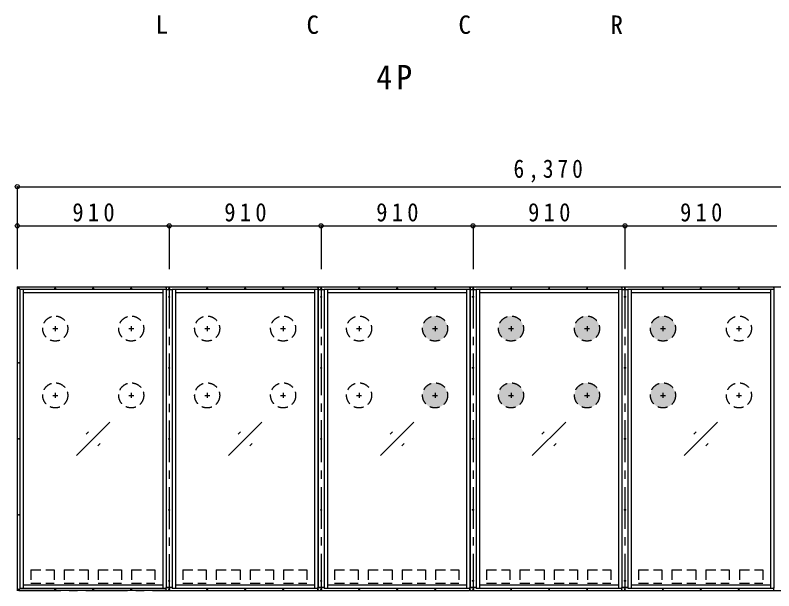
# Model space of a CAD drawing. Units: millimetres at full size, sheet at 1:50. Extents: x -8818 to 11382, y -6635 to 7415.
# Drawn here: x -361 to 4183, y -168 to 3278 of the extents above; entities that cross this region are included whole.
import ezdxf
from ezdxf.enums import TextEntityAlignment as Align

# ---------------------------------------------------------------- set-up
doc = ezdxf.new("R2010")
doc.units = ezdxf.units.MM
doc.header["$LTSCALE"] = 50
doc.header["$PDMODE"] = 32
doc.header["$PDSIZE"] = 25
doc.linetypes.add('CHAIN1', pattern=[8, 5, -1, 1, -1])
doc.linetypes.add('DASHED1', pattern=[1.8, 1.2, -0.6])
doc.layers.add('0-0', color=7, linetype='Continuous')
doc.layers.add('0-2', color=7, linetype='Continuous')
doc.styles.add('ＭＳ ゴシック', font='')
doc.styles.get('ＭＳ ゴシック').set_extended_font_data('MS Gothic')

msp = doc.modelspace()

# ---------------------------------------------------------------- hatches: boundary and pattern name
at = {"layer": '0-0'}
for points in [[(2229.35, 1402.23, 1), (2079.35, 1402.23, 1)], [(2684.35, 1402.23, 1), (2534.35, 1402.23, 1)], [(3139.35, 1402.23, 1), (2989.35, 1402.23, 1)], [(3594.35, 1402.23, 1), (3444.35, 1402.23, 1)], [(2229.35, 1002.23, 1), (2079.35, 1002.23, 1)], [(2684.35, 1002.23, 1), (2534.35, 1002.23, 1)], [(3139.35, 1002.23, 1), (2989.35, 1002.23, 1)], [(3594.35, 1002.23, 1), (3444.35, 1002.23, 1)]]:
    msp.add_hatch(color=256, dxfattribs=at).paths.add_polyline_path(points)

# ---------------------------------------------------------------- linework, layer by layer
at = {"layer": '0-0', "color": 4}
for p, q in [((-348.15, 2251.4), (-348.15, 1758.69)), ((-348.15, 2251.4), (-348.15, 1758.69)), ((-348.15, 2251.4), (-348.15, 1758.69)), ((-348.15, 2251.4), (6021.85, 2251.4)), ((-348.15, 2251.4), (-348.15, 1758.69)), ((-348.15, 2017.25), (561.85, 2017.25)), ((-348.15, 2017.25), (-348.15, 1758.69)), ((561.85, 2017.25), (561.85, 1758.69)), ((561.85, 2017.25), (1471.85, 2017.25)), ((1471.85, 2017.25), (1471.85, 1758.69)), ((1471.85, 2017.25), (2381.85, 2017.25)), ((2381.85, 2017.25), (2381.85, 1758.69)), ((2381.85, 2017.25), (3291.85, 2017.25)), ((3291.85, 2017.25), (3291.85, 1758.69)), ((3291.85, 2017.25), (4201.85, 2017.25)), ((-342.15, 1651.23), (-347.15, 1646.23)), ((-347.15, -161.77), (-347.15, 1646.23)), ((-342.15, 1651.23), (537.85, 1651.23)), ((537.85, 1651.23), (542.85, 1646.23)), ((542.85, 1646.23), (542.85, 1633.23)), ((548.85, 1651.23), (543.85, 1646.23)), ((543.85, 1646.23), (543.85, 1633.23)), ((548.85, 1651.23), (1447.85, 1651.23)), ((1447.85, 1651.23), (1452.85, 1646.23)), ((1452.85, 1646.23), (1452.85, 1633.23)), ((1458.85, 1651.23), (1453.85, 1646.23)), ((1453.85, 1646.23), (1453.85, 1633.23)), ((1458.85, 1651.23), (2357.85, 1651.23)), ((2357.85, 1651.23), (2362.85, 1646.23)), ((2362.85, 1646.23), (2362.85, 1633.23)), ((2368.85, 1651.23), (2363.85, 1646.23)), ((2363.85, 1646.23), (2363.85, 1633.23)), ((2368.85, 1651.23), (3267.85, 1651.23)), ((3267.85, 1651.23), (3272.85, 1646.23)), ((3272.85, 1646.23), (3272.85, 1633.23)), ((3278.85, 1651.23), (3273.85, 1646.23)), ((3273.85, 1646.23), (3273.85, 1633.23)), ((3278.85, 1651.23), (4177.85, 1651.23)), ((4177.85, 1651.23), (4182.85, 1646.23)), ((4182.85, 1646.23), (4182.85, 1633.23)), ((6.85, 642.23), (206.85, 842.23)), ((916.85, 642.23), (1116.85, 842.23)), ((1826.85, 642.23), (2026.85, 842.23)), ((2736.85, 642.23), (2936.85, 842.23)), ((3646.85, 642.23), (3846.85, 842.23)), ((64.43, 770.52), (78.57, 784.66)), ((974.43, 770.52), (988.57, 784.66)), ((1884.43, 770.52), (1898.57, 784.66)), ((2794.43, 770.52), (2808.57, 784.66)), ((3704.43, 770.52), (3718.57, 784.66)), ((135.14, 699.8), (149.28, 713.95)), ((1045.14, 699.8), (1059.28, 713.95)), ((1955.14, 699.8), (1969.28, 713.95)), ((2865.14, 699.8), (2879.28, 713.95)), ((3775.14, 699.8), (3789.28, 713.95)), ((-347.15, -161.77), (-342.15, -166.77)), ((537.85, -166.77), (-342.15, -166.77)), ((537.85, -166.77), (542.85, -161.77)), ((542.85, -161.77), (542.85, -148.77)), ((543.85, -161.77), (543.85, -148.77)), ((543.85, -161.77), (548.85, -166.77)), ((548.85, -166.77), (1447.85, -166.77)), ((1447.85, -166.77), (1452.85, -161.77)), ((1452.85, -161.77), (1452.85, -148.77)), ((1453.85, -161.77), (1453.85, -148.77)), ((1453.85, -161.77), (1458.85, -166.77)), ((1458.85, -166.77), (2357.85, -166.77)), ((2357.85, -166.77), (2362.85, -161.77)), ((2362.85, -161.77), (2362.85, -148.77)), ((2363.85, -161.77), (2363.85, -148.77)), ((2363.85, -161.77), (2363.85, -148.77)), ((2363.85, -161.77), (2368.85, -166.77)), ((2363.85, -161.77), (2368.85, -166.77)), ((2368.85, -166.77), (3267.85, -166.77)), ((3267.85, -166.77), (3272.85, -161.77)), ((3272.85, -161.77), (3272.85, -148.77)), ((3273.85, -161.77), (3273.85, -148.77)), ((3273.85, -161.77), (3273.85, -148.77)), ((3273.85, -161.77), (3278.85, -166.77)), ((3273.85, -161.77), (3278.85, -166.77)), ((3278.85, -166.77), (4177.85, -166.77)), ((4177.85, -166.77), (4182.85, -161.77)), ((4182.85, -161.77), (4182.85, -148.77))]:
    msp.add_line(p, q, dxfattribs=at)
at = {"layer": '0-0', "color": 3, "linetype": 'CHAIN1'}
for p, q in [((-348.15, 1652.23), (-348.15, -167.77)), ((-348.15, 1652.23), (5111.85, 1652.23)), ((561.85, 1652.23), (561.85, -167.77)), ((1471.85, 1653.23), (1471.85, -167.77)), ((2381.85, 1653.23), (2381.85, -167.77)), ((3291.85, 1653.23), (3291.85, -167.77)), ((5111.85, -167.77), (-348.15, -167.77))]:
    msp.add_line(p, q, dxfattribs=at)
at = {"layer": '0-0'}
for p, q in [((-333.15, 1637.23), (-333.15, -152.77)), ((-333.15, 1637.23), (542.85, 1637.23)), ((-313.15, 1637.23), (-313.15, -152.77)), ((522.85, 1637.23), (522.85, -152.77)), ((542.85, 1637.23), (542.85, -152.77)), ((579.85, 1637.23), (579.85, -152.77)), ((579.85, 1637.23), (1452.85, 1637.23)), ((599.85, 1637.23), (599.85, -152.77)), ((1432.85, 1637.23), (1432.85, -152.77)), ((1452.85, 1637.23), (1452.85, -152.77)), ((1489.85, 1637.23), (1489.85, -152.77)), ((1489.85, 1637.23), (2362.85, 1637.23)), ((1509.85, 1637.23), (1509.85, -152.77)), ((2342.85, 1637.23), (2342.85, -152.77)), ((2362.85, 1637.23), (2362.85, -152.77)), ((2399.85, 1637.23), (2399.85, -152.77)), ((2399.85, 1637.23), (3272.85, 1637.23)), ((2419.85, 1637.23), (2419.85, -152.77)), ((3252.85, 1637.23), (3252.85, -152.77)), ((3272.85, 1637.23), (3272.85, -152.77)), ((3309.85, 1637.23), (3309.85, -152.77)), ((3309.85, 1637.23), (4182.85, 1637.23)), ((3329.85, 1637.23), (3329.85, -152.77)), ((4162.85, 1637.23), (4162.85, -152.77)), ((4182.85, 1637.23), (4182.85, -152.77)), ((-313.15, 1617.23), (522.85, 1617.23)), ((542.85, 1632.73), (543.85, 1632.73)), ((543.85, 1633.23), (543.85, -148.77)), ((579.85, 1633.23), (543.85, 1633.23)), ((599.85, 1617.23), (1432.85, 1617.23)), ((1452.85, 1632.73), (1453.85, 1632.73)), ((1453.85, 1633.23), (1453.85, -148.77)), ((1489.85, 1633.23), (1453.85, 1633.23)), ((1509.85, 1617.23), (2342.85, 1617.23)), ((2362.85, 1632.73), (2363.85, 1632.73)), ((2363.85, 1633.23), (2363.85, -148.77)), ((2399.85, 1633.23), (2363.85, 1633.23)), ((2363.85, 1633.23), (2363.85, -148.77)), ((2419.85, 1617.23), (3252.85, 1617.23)), ((3272.85, 1632.73), (3273.85, 1632.73)), ((3273.85, 1633.23), (3273.85, -148.77)), ((3309.85, 1633.23), (3273.85, 1633.23)), ((3273.85, 1633.23), (3273.85, -148.77)), ((3329.85, 1617.23), (4162.85, 1617.23)), ((4182.85, 1632.73), (4183.85, 1632.73)), ((-313.15, -132.77), (522.85, -132.77)), ((599.85, -132.77), (1432.85, -132.77)), ((1509.85, -132.77), (2342.85, -132.77)), ((2419.85, -132.77), (3252.85, -132.77)), ((3329.85, -132.77), (4162.85, -132.77)), ((-333.15, -152.77), (542.85, -152.77)), ((542.85, -148.27), (543.85, -148.27)), ((579.85, -152.77), (1452.85, -152.77)), ((1452.85, -148.27), (1453.85, -148.27)), ((1489.85, -152.77), (2362.85, -152.77)), ((2362.85, -148.27), (2363.85, -148.27)), ((2370.37, -148.77), (2399.85, -148.77)), ((2399.85, -152.77), (3272.85, -152.77)), ((3272.85, -148.27), (3273.85, -148.27)), ((3280.37, -148.77), (3309.85, -148.77)), ((3309.85, -152.77), (4182.85, -152.77)), ((4182.85, -148.27), (4183.85, -148.27))]:
    msp.add_line(p, q, dxfattribs=at)
at = {"layer": '0-0', "color": 4, "linetype": 'CHAIN1'}
for p, q in [((-120.65, 1417.23), (-120.65, 1387.23)), ((334.35, 1417.23), (334.35, 1387.23)), ((789.35, 1417.23), (789.35, 1387.23)), ((1244.35, 1417.23), (1244.35, 1387.23)), ((1699.35, 1417.23), (1699.35, 1387.23)), ((2154.35, 1417.23), (2154.35, 1387.23)), ((2609.35, 1417.23), (2609.35, 1387.23)), ((3064.35, 1417.23), (3064.35, 1387.23)), ((3519.35, 1417.23), (3519.35, 1387.23)), ((3974.35, 1417.23), (3974.35, 1387.23)), ((-135.65, 1402.23), (-105.65, 1402.23)), ((319.35, 1402.23), (349.35, 1402.23)), ((774.35, 1402.23), (804.35, 1402.23)), ((1229.35, 1402.23), (1259.35, 1402.23)), ((1684.35, 1402.23), (1714.35, 1402.23)), ((2139.35, 1402.23), (2169.35, 1402.23)), ((2594.35, 1402.23), (2624.35, 1402.23)), ((3049.35, 1402.23), (3079.35, 1402.23)), ((3504.35, 1402.23), (3534.35, 1402.23)), ((3959.35, 1402.23), (3989.35, 1402.23)), ((-135.65, 1002.23), (-105.65, 1002.23)), ((-120.65, 1017.23), (-120.65, 987.23)), ((319.35, 1002.23), (349.35, 1002.23)), ((334.35, 1017.23), (334.35, 987.23)), ((774.35, 1002.23), (804.35, 1002.23)), ((789.35, 1017.23), (789.35, 987.23)), ((1229.35, 1002.23), (1259.35, 1002.23)), ((1244.35, 1017.23), (1244.35, 987.23)), ((1684.35, 1002.23), (1714.35, 1002.23)), ((1699.35, 1017.23), (1699.35, 987.23)), ((2139.35, 1002.23), (2169.35, 1002.23)), ((2154.35, 1017.23), (2154.35, 987.23)), ((2594.35, 1002.23), (2624.35, 1002.23)), ((2609.35, 1017.23), (2609.35, 987.23)), ((3049.35, 1002.23), (3079.35, 1002.23)), ((3064.35, 1017.23), (3064.35, 987.23)), ((3504.35, 1002.23), (3534.35, 1002.23)), ((3519.35, 1017.23), (3519.35, 987.23)), ((3959.35, 1002.23), (3989.35, 1002.23)), ((3974.35, 1017.23), (3974.35, 987.23))]:
    msp.add_line(p, q, dxfattribs=at)
at = {"layer": '0-0', "linetype": 'DASHED1'}
for p, q in [((-267.15, -41.77), (-127.15, -41.77)), ((-127.15, -41.77), (-127.15, -121.77)), ((-67.15, -41.77), (76.85, -41.77)), ((76.85, -41.77), (76.85, -121.77)), ((136.85, -41.77), (136.85, -121.77)), ((136.85, -41.77), (276.85, -41.77)), ((276.85, -41.77), (276.85, -121.77)), ((336.85, -41.77), (336.85, -121.77)), ((642.85, -41.77), (782.85, -41.77)), ((782.85, -41.77), (782.85, -121.77)), ((842.85, -41.77), (986.85, -41.77)), ((986.85, -41.77), (986.85, -121.77)), ((1046.85, -41.77), (1046.85, -121.77)), ((1046.85, -41.77), (1186.85, -41.77)), ((1186.85, -41.77), (1186.85, -121.77)), ((1246.85, -41.77), (1246.85, -121.77)), ((1552.85, -41.77), (1692.85, -41.77)), ((1692.85, -41.77), (1692.85, -121.77)), ((1752.85, -41.77), (1896.85, -41.77)), ((1896.85, -41.77), (1896.85, -121.77)), ((1956.85, -41.77), (1956.85, -121.77)), ((1956.85, -41.77), (2096.85, -41.77)), ((2096.85, -41.77), (2096.85, -121.77)), ((2156.85, -41.77), (2156.85, -121.77)), ((2462.85, -41.77), (2602.85, -41.77)), ((2602.85, -41.77), (2602.85, -121.77)), ((2662.85, -41.77), (2806.85, -41.77)), ((2806.85, -41.77), (2806.85, -121.77)), ((2866.85, -41.77), (2866.85, -121.77)), ((2866.85, -41.77), (3006.85, -41.77)), ((3006.85, -41.77), (3006.85, -121.77)), ((3066.85, -41.77), (3066.85, -121.77)), ((3372.85, -41.77), (3512.85, -41.77)), ((3512.85, -41.77), (3512.85, -121.77)), ((3572.85, -41.77), (3716.85, -41.77)), ((3716.85, -41.77), (3716.85, -121.77)), ((3776.85, -41.77), (3776.85, -121.77)), ((3776.85, -41.77), (3916.85, -41.77)), ((3916.85, -41.77), (3916.85, -121.77)), ((3976.85, -41.77), (3976.85, -121.77)), ((3976.85, -41.77), (4116.85, -41.77)), ((4116.85, -41.77), (4116.85, -121.77)), ((136.85, -121.77), (276.85, -121.77)), ((336.85, -121.77), (476.85, -121.77)), ((1046.85, -121.77), (1186.85, -121.77)), ((1246.85, -121.77), (1386.85, -121.77)), ((1956.85, -121.77), (2096.85, -121.77)), ((2156.85, -121.77), (2296.85, -121.77)), ((2866.85, -121.77), (3006.85, -121.77)), ((3066.85, -121.77), (3206.85, -121.77)), ((3776.85, -121.77), (3916.85, -121.77)), ((3976.85, -121.77), (4116.85, -121.77))]:
    msp.add_line(p, q, dxfattribs=at)
at = {"layer": '0-0', "color": 4}
for points in [[(2368.85, 1651.23), (2363.85, 1646.23), (2363.85, 1633.23)], [(3278.85, 1651.23), (3273.85, 1646.23), (3273.85, 1633.23)]]:
    msp.add_lwpolyline(points, dxfattribs=at)
at = {"layer": '0-0', "linetype": 'DASHED1'}
for points in [[(-267.15, -41.77), (-267.15, -121.77), (-127.15, -121.77)], [(-67.15, -41.77), (-67.15, -121.77), (76.85, -121.77)], [(336.85, -41.77), (476.85, -41.77), (476.85, -121.77)], [(642.85, -41.77), (642.85, -121.77), (782.85, -121.77)], [(842.85, -41.77), (842.85, -121.77), (986.85, -121.77)], [(1246.85, -41.77), (1386.85, -41.77), (1386.85, -121.77)], [(1552.85, -41.77), (1552.85, -121.77), (1692.85, -121.77)], [(1752.85, -41.77), (1752.85, -121.77), (1896.85, -121.77)], [(2156.85, -41.77), (2296.85, -41.77), (2296.85, -121.77)], [(2462.85, -41.77), (2462.85, -121.77), (2602.85, -121.77)], [(2662.85, -41.77), (2662.85, -121.77), (2806.85, -121.77)], [(3066.85, -41.77), (3206.85, -41.77), (3206.85, -121.77)], [(3372.85, -41.77), (3372.85, -121.77), (3512.85, -121.77)], [(3572.85, -41.77), (3572.85, -121.77), (3716.85, -121.77)]]:
    msp.add_lwpolyline(points, dxfattribs=at)
at = {"layer": '0-0'}
for points in [[(550.37, -148.77), (579.85, -148.77), (543.85, -148.77)], [(1460.37, -148.77), (1489.85, -148.77), (1453.85, -148.77)], [(2370.37, -148.77), (2399.85, -148.77), (2363.85, -148.77)], [(3280.37, -148.77), (3309.85, -148.77), (3273.85, -148.77)]]:
    msp.add_lwpolyline(points, close=True, dxfattribs=at)
at = {"layer": '0-0', "color": 4}
for centre in [(-339.15, 1643.23), (-120.65, 1643.23), (106.85, 1643.23), (334.35, 1643.23), (561.85, 1643.23), (789.35, 1643.23), (1016.85, 1643.23), (1244.35, 1643.23), (1471.85, 1643.23), (1699.35, 1643.23), (1926.85, 1643.23), (2154.35, 1643.23), (2381.85, 1643.23), (2381.85, 1643.23), (2609.35, 1643.23), (2836.85, 1643.23), (3064.35, 1643.23), (3291.85, 1643.23), (3291.85, 1643.23), (3519.35, 1643.23), (3746.85, 1643.23), (3974.35, 1643.23), (-339.15, 1197.23), (-339.15, 742.23), (-339.15, 287.23), (-339.15, -158.77), (-120.65, -158.77), (106.85, -158.77), (334.35, -158.77), (561.85, -158.77), (789.35, -158.77), (1016.85, -158.77), (1244.35, -158.77), (1471.85, -158.77), (1699.35, -158.77), (1926.85, -158.77), (2154.35, -158.77), (2381.85, -158.77), (2381.85, -158.77), (2609.35, -158.77), (2836.85, -158.77), (3064.35, -158.77), (3291.85, -158.77), (3291.85, -158.77), (3519.35, -158.77), (3746.85, -158.77), (3974.35, -158.77)]:
    msp.add_circle(centre, 2.5, dxfattribs=at)
at = {"layer": '0-0'}
for centre in [(561.85, 1592.23), (1471.85, 1592.23), (2381.85, 1592.23), (3291.85, 1592.23), (561.85, 1167.23), (1471.85, 1167.23), (2381.85, 1167.23), (3291.85, 1167.23), (561.85, 742.23), (1471.85, 742.23), (2381.85, 742.23), (3291.85, 742.23), (561.85, 317.23), (1471.85, 317.23), (2381.85, 317.23), (3291.85, 317.23), (561.85, -107.77), (1471.85, -107.77), (2381.85, -107.77), (3291.85, -107.77)]:
    msp.add_circle(centre, 3.5, dxfattribs=at)
at = {"layer": '0-0', "linetype": 'DASHED1'}
for centre in [(-120.65, 1402.23), (334.35, 1402.23), (789.35, 1402.23), (1244.35, 1402.23), (1699.35, 1402.23), (2154.35, 1402.23), (2609.35, 1402.23), (3064.35, 1402.23), (3519.35, 1402.23), (3974.35, 1402.23), (-120.65, 1002.23), (334.35, 1002.23), (789.35, 1002.23), (1244.35, 1002.23), (1699.35, 1002.23), (2154.35, 1002.23), (2609.35, 1002.23), (3064.35, 1002.23), (3519.35, 1002.23), (3974.35, 1002.23)]:
    msp.add_circle(centre, 75, dxfattribs=at)
at = {"layer": '0-0', "color": 5}
for p in [(-348.15, 2251.4), (-348.15, 2017.25), (561.85, 2017.25), (1471.85, 2017.25), (2381.85, 2017.25), (3291.85, 2017.25)]:
    msp.add_point(p, dxfattribs=at)

# ---------------------------------------------------------------- texts
at = {"layer": '0-0', "attachment_point": 7, "style": 'ＭＳ ゴシック'}
for s, insert, char_height in [('\\T1.27;\\W0.95;4P', (1802, 2834.05), 146.6), ('\\T1.38;\\W0.85;6,370', (2624.35, 2276.4), 110), ('\\T1.38;\\W0.9;910', (-18.15, 2042.25), 110), ('\\T1.38;\\W0.9;910', (891.85, 2042.25), 110), ('\\T1.38;\\W0.9;910', (1801.85, 2042.25), 110), ('\\T1.38;\\W0.9;910', (2711.85, 2042.25), 110), ('\\T1.38;\\W0.9;910', (3621.85, 2042.25), 110)]:
    msp.add_mtext(s, dxfattribs=dict(at, insert=insert, char_height=char_height))
at = {"layer": '0-2', "style": 'ＭＳ ゴシック'}
for s, p in [('L', (480.63, 3134.61)), ('C', (1384.63, 3133.61)), ('C', (2294.63, 3133.61)), ('R', (3204.63, 3133.61))]:
    msp.add_text(s, height=110, dxfattribs=at).set_placement(p, align=Align.BOTTOM_LEFT)

doc.saveas('drawing.dxf')
